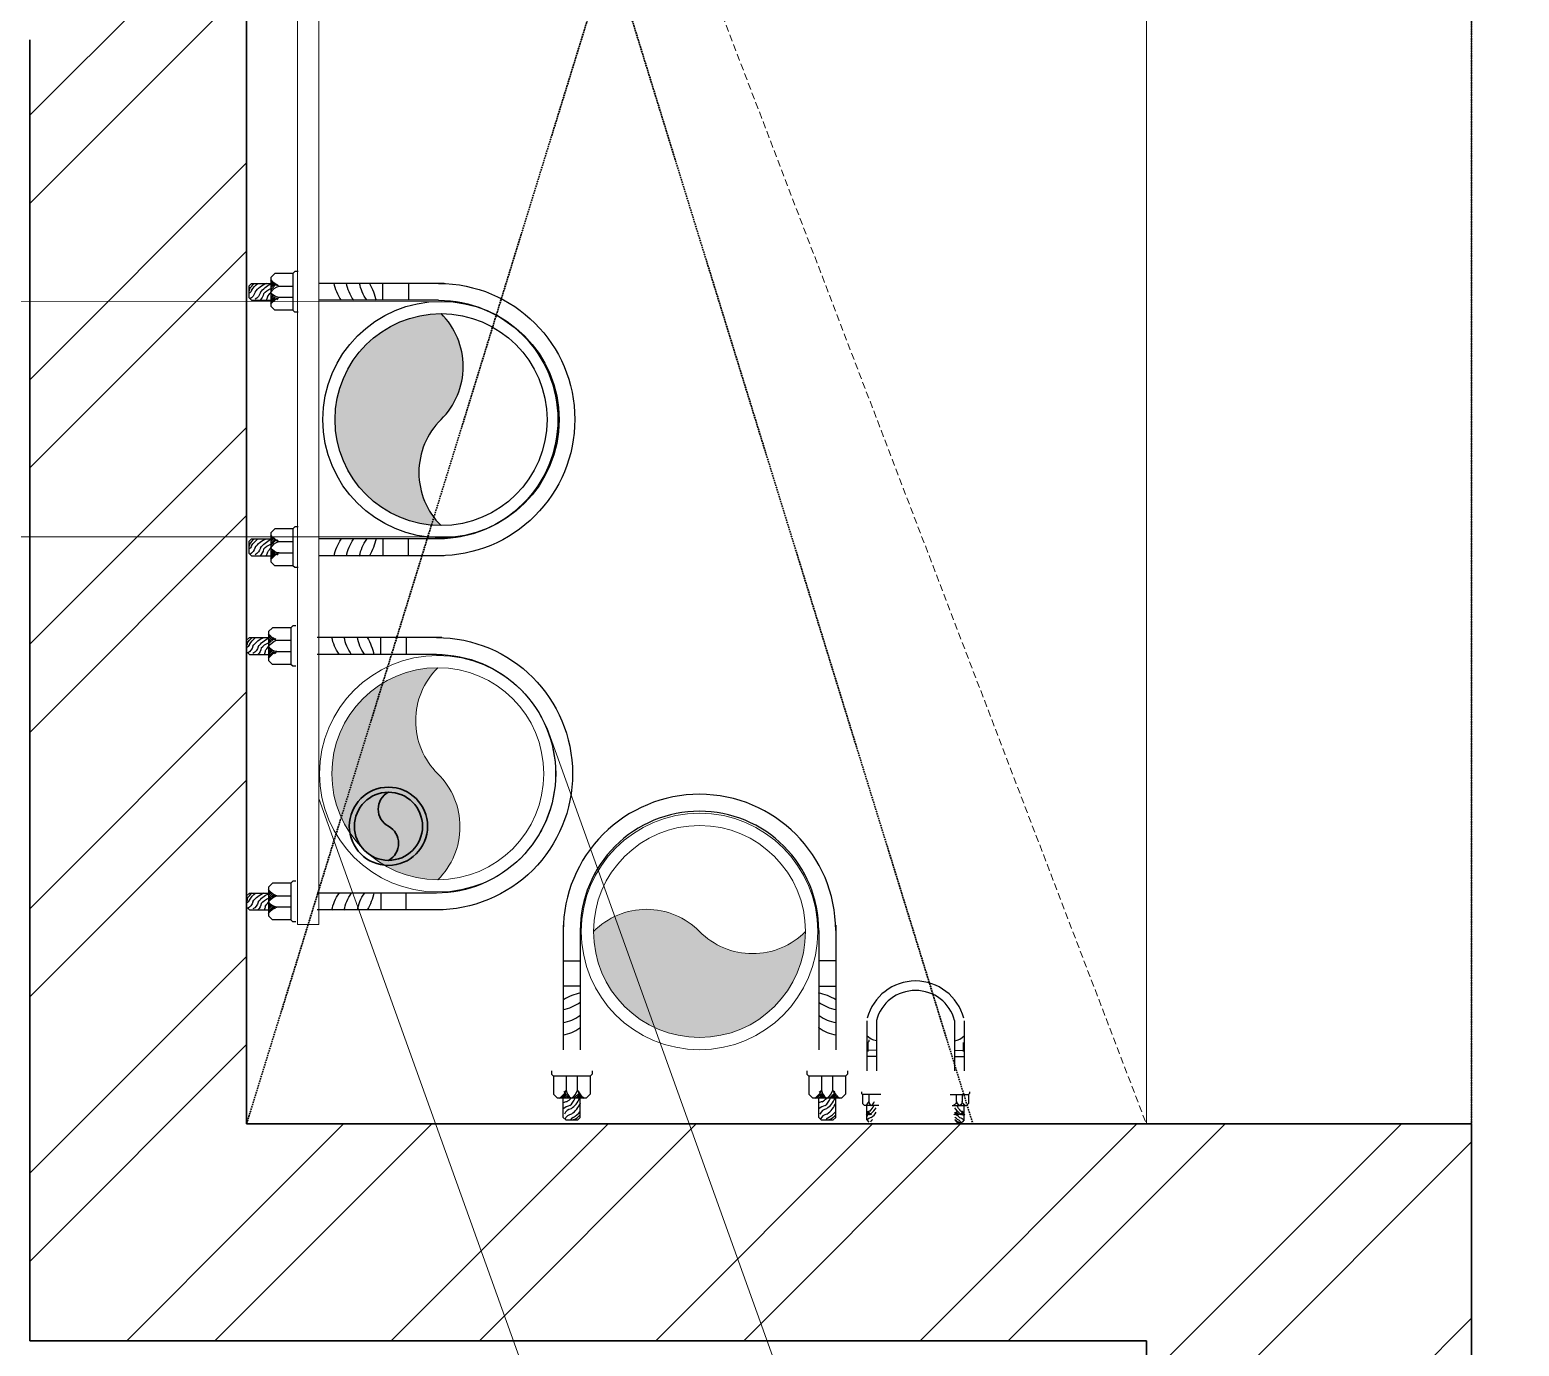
# Model space of a CAD drawing. Header units: millimetres. Extents: x 554 to 29966, y 4404 to 52986.
# Drawn here: x 14545 to 15232, y 20073 to 20680 of the extents above; entities that cross this region are included whole.
import ezdxf

# ---------------------------------------------------------------- set-up
doc = ezdxf.new("R2010")
doc.units = ezdxf.units.MM
for name, pattern in [('DASHED2', [0.375, 0.25, -0.125]), ('HIDDEN', [9.525, 6.35, -3.175]), ('HIDDEN2', [4.7625, 3.175, -1.5875])]:
    doc.linetypes.add(name, pattern=pattern)
for name, color, linetype, lineweight in [('A-VOID-ABOV', 8, 'HIDDEN2', 5), ('CWS', 170, 'Continuous', 30), ('HWSP', 1, 'Continuous', 0), ('PIPE SUPPORT', 24, 'Continuous', 18), ('PP-BEAM', 6, 'DASHED2', 30), ('PP-WALL', 7, 'Continuous', 30), ('RWP', 150, 'Continuous', 18), ('SWP', 1, 'Continuous', 15), ('WALL HATCH', 8, 'Continuous', 0)]:
    doc.layers.add(name, color=color, linetype=linetype, lineweight=lineweight)
doc.layers.add('SH - WWP', color=94, linetype='Continuous', lineweight=0, true_color=0x009e00)
doc.layers.add('SH- WWP', color=92, linetype='Continuous')
doc.styles.add('_MAA_200', font='Arial Narrow.ttf', dxfattribs={"height": 100})
doc.dimstyles.new('COLUMN DIM PLAN', dxfattribs={"dimtxt": 100, "dimasz": 50, "dimexe": 0, "dimexo": 0, "dimgap": 30, "dimtad": 0, "dimdec": 0, "dimdsep": 46, "dimtxsty": '_MAA_200', "dimblk": 'ARCHTICK', "dimcen": 2.5, "dimdle": 50, "dimclrd": 256, "dimclre": 256, "dimclrt": 256, "dimadec": 0, "dimazin": 0, "dimtfac": 1, "dimtdec": 0, "dimtmove": 1, "dimatfit": 3, "dimfxl": 1, "dimlwd": -1, "dimlwe": -1, "dimarcsym": 0})
pattern_1 = [(45, (-2728487.74, 3305291.59), (-60.9879599, 60.9879599), []), (45, (-2728447.08, 3305291.59), (-60.9879599, 60.9879599), [])]

# ---------------------------------------------------------------- blocks, each defined once
blk = doc.blocks.new('y6rty5ytyyt')
at = {"layer": 'CWS', "linetype": 'Continuous'}
blk.add_hatch(color=1, dxfattribs=at).paths.add_polyline_path([(710642.94, 46853.76, -0.598191), (710621.52, 46853.76, -1), (710664.37, 46853.76, 0.598196)])
at = {"layer": 'CWS', "color": 1, "linetype": 'Continuous'}
for radius in [24.6, 21.43]:
    blk.add_circle((710642.94, 46853.76), radius, dxfattribs=at)
for centre, start, end in [((710653.66, 46848.01), 28.2248, 151.7752), ((710632.23, 46859.51), 208.2248, 331.7752)]:
    blk.add_arc(centre, 12.16, start, end, dxfattribs=at)
blk = doc.blocks.new('*X16')
at = {"color": 0}
for p, q in [((113.6, 341.47), (113.72, 341.59)), ((113.73, 341.42), (114.32, 342.01)), ((113.84, 341.35), (114.32, 341.83)), ((113.95, 341.28), (114.32, 341.65)), ((114.05, 341.2), (114.32, 341.48)), ((114.14, 341.12), (114.32, 341.3)), ((114.22, 341.02), (114.32, 341.12)), ((114.29, 340.92), (114.32, 340.95))]:
    blk.add_line(p, q, dxfattribs=at)
blk = doc.blocks.new('HGRHGHYH')
at = {"layer": 'PIPE SUPPORT', "lineweight": -3}
for p, q in [((710620.02, 46857.96), (710620.02, 46834.34)), ((710624.49, 46858.01), (710624.49, 46834.34)), ((710661.4, 46858.01), (710661.4, 46834.34)), ((710665.87, 46857.96), (710665.87, 46834.34)), ((710620.87, 46848.93), (710620.87, 46848.18)), ((710624.49, 46844), (710620.02, 46843.97)), ((710620.87, 46848.18), (710620.4, 46847.71)), ((710620.4, 46847.71), (710620.4, 46843.46)), ((710661.4, 46844), (710665.87, 46843.97)), ((710665.48, 46847.71), (710665.48, 46843.46)), ((710624.49, 46841.1), (710620.02, 46841.1)), ((710661.4, 46841.1), (710665.87, 46841.1)), ((710617.49, 46824.34), (710617.49, 46823.59)), ((710617.49, 46823.59), (710617.89, 46823.18)), ((710626.62, 46823.18), (710617.89, 46823.18)), ((710617.95, 46823.12), (710617.95, 46818.86)), ((710620.91, 46823.18), (710620.91, 46819.82)), ((710659.27, 46823.18), (710667.99, 46823.18)), ((710662.3, 46819.82), (710662.3, 46823.18)), ((710664.97, 46823.18), (710664.97, 46819.82)), ((710667.94, 46823.12), (710667.94, 46818.86)), ((710668.4, 46823.59), (710667.99, 46823.18)), ((710668.4, 46824.34), (710668.4, 46823.59)), ((710617.95, 46818.86), (710618.88, 46817.94)), ((710625.63, 46817.94), (710618.88, 46817.94)), ((710619.97, 46811.16), (710619.97, 46817.93)), ((710660.26, 46817.94), (710667.01, 46817.94)), ((710665.92, 46811.16), (710665.92, 46817.93)), ((710667.94, 46818.86), (710667.01, 46817.94)), ((710619.97, 46811.16), (710620.95, 46810.17)), ((710661.44, 46811.16), (710662.42, 46810.17)), ((710662.42, 46810.17), (710664.94, 46810.17)), ((710665.92, 46811.16), (710664.94, 46810.17))]:
    blk.add_line(p, q, dxfattribs=at)
for radius in [23.56, 19.09]:
    blk.add_arc((710642.94, 46853.13), radius, 14.81788, 165.18212, dxfattribs=at)
at = {"layer": 'PIPE SUPPORT', "lineweight": -3, "extrusion": (0, 0, -1)}
for centre, major_axis, start_param, end_param in [((710626.07, 46857.04), (-6.15, 6.15), 4.109297, 4.696194), ((710659.2, 46820.72), (-2.28, 2.28), 2.631823, 3.390409), ((710668.66, 46821.16), (5.92, 5.92), 2.957247, 3.396313), ((710668.53, 46819.35), (-5.97, 5.97), 4.525575, 4.924237), ((710665.41, 46820.72), (2.28, 2.28), 2.887823, 3.651363), ((710668.69, 46820.32), (4.66, 4.66), 3.071035, 3.556541), ((710662.22, 46820.19), (1.96, 1.96), 0.91268, 1.738241), ((710663.12, 46810.81), (-2.51, 2.51), 1.015994, 1.696008), ((710663.52, 46810.93), (3.18, 3.18), -0.594407, -0.224102), ((710668.07, 46820.72), (2.28, 2.28), 2.892776, 3.651363), ((710668.11, 46819.28), (6.73, 6.73), 2.900565, 3.132661), ((710667.68, 46818.56), (-6.73, 6.73), 4.471361, 4.641313), ((710661.9, 46806), (-3.18, 3.18), 0.97639, 1.167414), ((710662.55, 46809.39), (1.31, 1.31), -0.438162, 0.351946), ((710662.97, 46808.91), (2.51, 2.51), -0.555366, 0.141275)]:
    blk.add_ellipse(centre, major_axis=major_axis, ratio=1, start_param=start_param, end_param=end_param, dxfattribs=at)
at = {"layer": 'PIPE SUPPORT', "lineweight": -3}
for centre, major_axis, start_param, end_param in [((710659.82, 46857.04), (6.15, 6.15), 4.109297, 4.696194), ((710617.81, 46820.72), (-2.28, 2.28), 2.892776, 3.651363), ((710622.36, 46810.93), (-3.18, 3.18), -0.594407, -0.224102), ((710622.77, 46810.81), (2.51, 2.51), 1.015994, 1.696008), ((710623.66, 46820.19), (-1.96, 1.96), 0.91268, 1.738241), ((710617.19, 46820.32), (-4.66, 4.66), 3.071035, 3.556541), ((710617.23, 46821.16), (-5.92, 5.92), 2.957247, 3.396313), ((710620.48, 46820.72), (-2.28, 2.28), 2.887823, 3.651363), ((710617.35, 46819.35), (5.97, 5.97), 4.525575, 4.924237), ((710622.92, 46808.91), (-2.51, 2.51), -0.555366, 0.141275), ((710623.34, 46809.39), (-1.31, 1.31), -0.438162, 0.351946)]:
    blk.add_ellipse(centre, major_axis=major_axis, ratio=1, start_param=start_param, end_param=end_param, dxfattribs=at)
for p, xscale, yscale, zscale, rotation in [((711411.25, 47078.18), -2.31448123615973, 2.314481238238573, 2.314481237439788, 90), ((709871.92, 47078.18), 2.31448123615973, 2.31448123615973, 2.31448123615973, 270), ((709874.64, 47078.18), 2.31448123615973, 2.31448123615973, 2.31448123615973, 270)]:
    blk.add_blockref('*X16', p, dxfattribs=dict(at, xscale=xscale, yscale=yscale, zscale=zscale, rotation=rotation))
blk = doc.blocks.new('A$C393437B3')
at = {"layer": 'RWP', "linetype": 'Continuous'}
blk.add_hatch(color=256, dxfattribs=at).paths.add_polyline_path([(-2, 0, 1), (2, 0, -0.417357), (0, 0, 0.417356)])
for radius in [2.231, 2]:
    blk.add_circle((0, 0), radius, dxfattribs=at)
for centre, start, end in [((-1, -0.989), 44.6929, 135.3071), ((1, 0.989), 224.6929, 315.3071)]:
    blk.add_arc(centre, 1.407, start, end, dxfattribs=at)
blk = doc.blocks.new('*X26')
at = {"color": 0}
for p, q in [((113.6, 341.47), (113.72, 341.59)), ((113.73, 341.42), (114.32, 342.01)), ((113.84, 341.35), (114.32, 341.83)), ((113.95, 341.28), (114.32, 341.65)), ((114.05, 341.2), (114.32, 341.48)), ((114.14, 341.12), (114.32, 341.3)), ((114.22, 341.02), (114.32, 341.12)), ((114.29, 340.92), (114.32, 340.95))]:
    blk.add_line(p, q, dxfattribs=at)
blk = doc.blocks.new('YRTRT')
at = {"layer": 'PIPE SUPPORT', "lineweight": -3}
for p, q in [((96462.338, -13447.574), (96462.391, -13447.521)), ((96462.338, -13447.574), (96462.338, -13447.937)), ((96462.606, -13447.521), (96462.391, -13447.521)), ((96462.658, -13447.574), (96462.606, -13447.521)), ((96462.658, -13447.574), (96462.658, -13447.937)), ((96467.158, -13447.574), (96467.211, -13447.521)), ((96467.158, -13447.574), (96467.158, -13447.937)), ((96467.426, -13447.521), (96467.211, -13447.521)), ((96467.478, -13447.574), (96467.426, -13447.521)), ((96467.478, -13447.574), (96467.478, -13447.937)), ((96462.152, -13448.012), (96462.226, -13447.937)), ((96462.77, -13447.937), (96462.226, -13447.937)), ((96462.844, -13448.012), (96462.77, -13447.937)), ((96466.972, -13448.012), (96467.046, -13447.937)), ((96467.59, -13447.937), (96467.046, -13447.937)), ((96467.664, -13448.012), (96467.59, -13447.937)), ((96462.152, -13448.354), (96462.152, -13448.012)), ((96462.391, -13448.359), (96462.391, -13448.089)), ((96462.606, -13448.088), (96462.606, -13448.359)), ((96462.844, -13448.354), (96462.844, -13448.012)), ((96466.972, -13448.354), (96466.972, -13448.012)), ((96467.211, -13448.359), (96467.211, -13448.089)), ((96467.426, -13448.088), (96467.426, -13448.359)), ((96467.664, -13448.354), (96467.664, -13448.012)), ((96462.115, -13448.392), (96462.152, -13448.354)), ((96462.115, -13448.452), (96462.115, -13448.392)), ((96462.844, -13448.354), (96462.152, -13448.354)), ((96462.882, -13448.392), (96462.844, -13448.354)), ((96462.882, -13448.452), (96462.882, -13448.392)), ((96466.935, -13448.392), (96466.972, -13448.354)), ((96466.935, -13448.452), (96466.935, -13448.392)), ((96467.664, -13448.354), (96466.972, -13448.354)), ((96467.702, -13448.392), (96467.664, -13448.354)), ((96467.702, -13448.452), (96467.702, -13448.392)), ((96462.338, -13451.204), (96462.338, -13448.852)), ((96462.658, -13451.102), (96462.658, -13448.852)), ((96467.158, -13451.102), (96467.158, -13448.852)), ((96467.478, -13451.204), (96467.478, -13448.852)), ((96462.658, -13450.052), (96462.338, -13450.052)), ((96467.158, -13450.052), (96467.478, -13450.052)), ((96462.338, -13450.532), (96462.658, -13450.532)), ((96467.478, -13450.532), (96467.158, -13450.532))]:
    blk.add_line(p, q, dxfattribs=at)
at = {"layer": 'PIPE SUPPORT', "lineweight": -3, "extrusion": (0, 0, -1)}
for centre, major_axis, start_param, end_param in [((96462.528, -13447.555), (0.134, 0.134), 2.586791, 3.465895), ((96462.536, -13447.453), (-0.135, 0.135), 4.157023, 5.034816), ((96462.559, -13447.479), (-0.0705, 0.0705), 4.274227, 5.064335), ((96462.238, -13448.013), (0.32, 0.32), -0.186814, 0.421005), ((96462.594, -13447.297), (0.171, 0.171), 2.547186, 2.73821), ((96462.26, -13448.01), (0.361, 0.361), -0.241028, 0.107921), ((96462.284, -13447.971), (-0.361, 0.361), 1.329768, 1.608854), ((96467.348, -13447.555), (0.134, 0.134), 2.586791, 3.465895), ((96467.356, -13447.453), (-0.135, 0.135), 4.157023, 5.034816), ((96467.379, -13447.479), (-0.0705, 0.0705), 4.274227, 5.064335), ((96467.058, -13448.013), (0.32, 0.32), -0.186814, 0.421005), ((96467.414, -13447.297), (0.171, 0.171), 2.547186, 2.73821), ((96467.08, -13448.01), (-0.361, 0.361), 1.329768, 1.678717), ((96467.104, -13447.971), (-0.361, 0.361), 1.329768, 1.608854), ((96462.141, -13448.161), (-0.184, 0.184), 1.32198, 2.080566), ((96462.507, -13447.561), (0.171, 0.171), 2.547186, 3.12881), ((96462.448, -13447.635), (-0.171, 0.171), 4.117982, 4.401037), ((96462.612, -13448.119), (-0.157, 0.157), 5.625069, 6.45063), ((96462.138, -13448.309), (0.361, 0.361), -0.241028, -0.029997), ((96462.229, -13448.065), (-0.25, 0.25), 1.500239, 1.985745), ((96462.231, -13448.11), (-0.317, 0.317), 1.386451, 1.960581), ((96462.355, -13448.161), (-0.184, 0.184), 1.317026, 2.080566), ((96462.855, -13448.161), (-0.184, 0.184), 5.773415, 6.532002), ((96466.961, -13448.161), (-0.184, 0.184), 1.32198, 2.080566), ((96467.327, -13447.561), (-0.171, 0.171), 4.117982, 4.699606), ((96467.268, -13447.635), (-0.171, 0.171), 4.117982, 4.401037), ((96467.432, -13448.119), (-0.157, 0.157), 5.625069, 6.45063), ((96466.958, -13448.309), (0.361, 0.361), -0.241028, -0.029997), ((96467.049, -13448.065), (-0.25, 0.25), 1.500239, 1.985745), ((96467.051, -13448.11), (-0.317, 0.317), 1.386451, 1.960581), ((96467.175, -13448.161), (-0.184, 0.184), 1.317026, 2.080566), ((96467.675, -13448.161), (0.184, 0.184), 4.202619, 4.961205), ((96462.197, -13449.897), (0.55, 0.55), -0.60927, -0.163266), ((96462.197, -13450.129), (0.55, 0.55), -0.60927, -0.163266), ((96463.206, -13448.49), (-0.674, 0.674), 4.539181, 4.549123), ((96466.61, -13448.49), (0.674, 0.674), 1.734062, 1.744004), ((96467.619, -13449.897), (-0.55, 0.55), 0.163266, 0.60927), ((96467.619, -13450.129), (-0.55, 0.55), 0.163266, 0.60927), ((96462.197, -13450.377), (0.55, 0.55), -0.60927, -0.163266), ((96463.206, -13448.721), (-0.674, 0.674), 4.539181, 4.549123), ((96466.61, -13448.721), (0.674, 0.674), 1.734062, 1.744004), ((96467.619, -13450.377), (-0.55, 0.55), 0.163266, 0.60927), ((96462.878, -13448.887), (-0.748, 0.748), 4.131018, 4.462271), ((96463.206, -13448.97), (-0.674, 0.674), 4.539181, 4.549123), ((96466.938, -13448.887), (0.748, 0.748), 1.820914, 2.152167), ((96466.61, -13448.97), (0.674, 0.674), 1.734062, 1.744004), ((96464.908, -13451.102), (1.817, 1.817), 2.356194, 3.926991), ((96464.908, -13451.102), (1.591, 1.591), 2.356194, 3.926991), ((96464.908, -13451.102), (-1.591, 1.591), 2.356194, 3.926991), ((96464.908, -13451.102), (1.817, 1.817), 0.785398, 2.356194)]:
    blk.add_ellipse(centre, major_axis=major_axis, ratio=1, start_param=start_param, end_param=end_param, dxfattribs=at)
at = {"layer": 'PIPE SUPPORT', "lineweight": -3, "xscale": 0.1862546401715415, "yscale": 0.1862546401715415, "zscale": 0.1862546401715415, "rotation": 90}
for p in [(96525.971, -13469.23), (96526.239, -13469.229), (96530.791, -13469.23), (96531.059, -13469.229)]:
    blk.add_blockref('*X26', p, dxfattribs=at)
blk = doc.blocks.new('_ArchTick')
at = {"color": 0, "linetype": 'ByBlock', "const_width": 0.15}
blk.add_lwpolyline([(-0.5, -0.5), (0.5, 0.5)], dxfattribs=at)
blk = doc.blocks.new('*X19')
at = {"color": 0}
for p, q in [((113.6, 341.47), (113.72, 341.59)), ((113.73, 341.42), (114.32, 342.01)), ((113.84, 341.35), (114.32, 341.83)), ((113.95, 341.28), (114.32, 341.65)), ((114.05, 341.2), (114.32, 341.48)), ((114.14, 341.12), (114.32, 341.3)), ((114.22, 341.02), (114.32, 341.12)), ((114.29, 340.92), (114.32, 340.95))]:
    blk.add_line(p, q, dxfattribs=at)
blk = doc.blocks.new('MNBMBM')
at = {"layer": 'PIPE SUPPORT', "lineweight": -3}
for p, q in [((96481.193, -13447.574), (96481.246, -13447.521)), ((96481.193, -13447.574), (96481.193, -13447.937)), ((96481.246, -13447.521), (96481.461, -13447.521)), ((96481.513, -13447.574), (96481.461, -13447.521)), ((96481.513, -13447.574), (96481.513, -13447.937)), ((96486.013, -13447.574), (96486.066, -13447.521)), ((96486.013, -13447.574), (96486.013, -13447.937)), ((96486.066, -13447.521), (96486.281, -13447.521)), ((96486.333, -13447.574), (96486.281, -13447.521)), ((96486.333, -13447.574), (96486.333, -13447.937)), ((96481.007, -13448.012), (96481.082, -13447.937)), ((96481.082, -13447.937), (96481.625, -13447.937)), ((96481.7, -13448.012), (96481.625, -13447.937)), ((96485.827, -13448.012), (96485.902, -13447.937)), ((96485.902, -13447.937), (96486.445, -13447.937)), ((96486.52, -13448.012), (96486.445, -13447.937)), ((96481.007, -13448.354), (96481.007, -13448.012)), ((96481.246, -13448.088), (96481.246, -13448.359)), ((96481.461, -13448.359), (96481.461, -13448.089)), ((96481.7, -13448.354), (96481.7, -13448.012)), ((96485.827, -13448.354), (96485.827, -13448.012)), ((96486.066, -13448.088), (96486.066, -13448.359)), ((96486.281, -13448.359), (96486.281, -13448.089)), ((96486.52, -13448.354), (96486.52, -13448.012)), ((96480.969, -13448.392), (96481.007, -13448.354)), ((96480.969, -13448.452), (96480.969, -13448.392)), ((96481.007, -13448.354), (96481.7, -13448.354)), ((96481.737, -13448.392), (96481.7, -13448.354)), ((96481.737, -13448.452), (96481.737, -13448.392)), ((96485.789, -13448.392), (96485.827, -13448.354)), ((96485.789, -13448.452), (96485.789, -13448.392)), ((96485.827, -13448.354), (96486.52, -13448.354)), ((96486.557, -13448.392), (96486.52, -13448.354)), ((96486.557, -13448.452), (96486.557, -13448.392)), ((96481.193, -13451.204), (96481.193, -13448.852)), ((96481.513, -13451.102), (96481.513, -13448.852)), ((96486.013, -13451.102), (96486.013, -13448.852)), ((96486.333, -13451.204), (96486.333, -13448.852)), ((96481.513, -13450.052), (96481.193, -13450.052)), ((96486.013, -13450.052), (96486.333, -13450.052)), ((96481.193, -13450.532), (96481.513, -13450.532)), ((96486.333, -13450.532), (96486.013, -13450.532))]:
    blk.add_line(p, q, dxfattribs=at)
for centre, major_axis, start_param, end_param in [((96481.614, -13448.013), (-0.32, 0.32), -0.186814, 0.421005), ((96481.568, -13447.971), (0.361, 0.361), 1.329768, 1.608854), ((96481.591, -13448.01), (0.361, 0.361), 1.329768, 1.678717), ((96481.258, -13447.297), (-0.171, 0.171), 2.547186, 2.73821), ((96481.293, -13447.479), (0.0705, 0.0705), 4.274227, 5.064335), ((96481.315, -13447.453), (0.135, 0.135), 4.157023, 5.034816), ((96481.323, -13447.555), (-0.134, 0.134), 2.586791, 3.465895), ((96486.434, -13448.013), (-0.32, 0.32), -0.186814, 0.421005), ((96486.388, -13447.971), (0.361, 0.361), 1.329768, 1.608854), ((96486.411, -13448.01), (-0.361, 0.361), -0.241028, 0.107921), ((96486.078, -13447.297), (-0.171, 0.171), 2.547186, 2.73821), ((96486.113, -13447.479), (0.0705, 0.0705), 4.274227, 5.064335), ((96486.135, -13447.453), (0.135, 0.135), 4.157023, 5.034816), ((96486.143, -13447.555), (-0.134, 0.134), 2.586791, 3.465895), ((96480.996, -13448.161), (-0.184, 0.184), 4.202619, 4.961205), ((96481.62, -13448.11), (0.317, 0.317), 1.386451, 1.960581), ((96481.496, -13448.161), (0.184, 0.184), 1.317026, 2.080566), ((96481.622, -13448.065), (0.25, 0.25), 1.500239, 1.985745), ((96481.713, -13448.309), (-0.361, 0.361), -0.241028, -0.029997), ((96481.24, -13448.119), (0.157, 0.157), 5.625069, 6.45063), ((96481.345, -13447.561), (0.171, 0.171), 4.117982, 4.699606), ((96481.403, -13447.635), (0.171, 0.171), 4.117982, 4.401037), ((96481.71, -13448.161), (0.184, 0.184), 1.32198, 2.080566), ((96485.816, -13448.161), (0.184, 0.184), 5.773415, 6.532002), ((96486.44, -13448.11), (0.317, 0.317), 1.386451, 1.960581), ((96486.316, -13448.161), (0.184, 0.184), 1.317026, 2.080566), ((96486.442, -13448.065), (0.25, 0.25), 1.500239, 1.985745), ((96486.533, -13448.309), (-0.361, 0.361), -0.241028, -0.029997), ((96486.06, -13448.119), (0.157, 0.157), 5.625069, 6.45063), ((96486.165, -13447.561), (-0.171, 0.171), 2.547186, 3.12881), ((96486.223, -13447.635), (0.171, 0.171), 4.117982, 4.401037), ((96486.53, -13448.161), (0.184, 0.184), 1.32198, 2.080566), ((96481.052, -13449.897), (0.55, 0.55), 0.163266, 0.60927), ((96481.052, -13450.129), (0.55, 0.55), 0.163266, 0.60927), ((96482.061, -13448.49), (-0.674, 0.674), 1.734062, 1.744004), ((96485.465, -13448.49), (0.674, 0.674), 4.539181, 4.549123), ((96486.474, -13449.897), (-0.55, 0.55), -0.60927, -0.163266), ((96486.474, -13450.129), (-0.55, 0.55), -0.60927, -0.163266), ((96481.052, -13450.377), (0.55, 0.55), 0.163266, 0.60927), ((96482.061, -13448.721), (-0.674, 0.674), 1.734062, 1.744004), ((96485.465, -13448.721), (0.674, 0.674), 4.539181, 4.549123), ((96486.474, -13450.377), (-0.55, 0.55), -0.60927, -0.163266), ((96481.733, -13448.887), (-0.748, 0.748), 1.820914, 2.152167), ((96482.061, -13448.97), (-0.674, 0.674), 1.734062, 1.744004), ((96485.793, -13448.887), (0.748, 0.748), 4.131018, 4.462271), ((96485.465, -13448.97), (0.674, 0.674), 4.539181, 4.549123), ((96483.763, -13451.102), (-1.817, 1.817), 0.785398, 2.356194), ((96483.763, -13451.102), (1.591, 1.591), 2.356194, 3.926991), ((96483.763, -13451.102), (-1.591, 1.591), 2.356194, 3.926991), ((96483.763, -13451.102), (-1.817, 1.817), 2.356194, 3.926991)]:
    blk.add_ellipse(centre, major_axis=major_axis, ratio=1, start_param=start_param, end_param=end_param, dxfattribs=at)
at = {"layer": 'PIPE SUPPORT', "lineweight": -3, "extrusion": (0, 0, -1), "xscale": 0.1862546401715415, "yscale": 0.1862546401715415, "zscale": -0.1862546400003328, "rotation": 90}
for p in [(-96417.612, -13469.229), (-96417.88, -13469.23), (-96422.432, -13469.229), (-96422.7, -13469.23)]:
    blk.add_blockref('*X19', p, dxfattribs=at)
blk = doc.blocks.new('A$C3BC90C2D')
at = {"layer": 'SH- WWP', "linetype": 'Continuous'}
blk.add_hatch(color=256, dxfattribs=at).paths.add_polyline_path([(-2, 0, 1), (2, 0, -0.417357), (0, 0, 0.417356)])
for radius in [2.231, 2]:
    blk.add_circle((0, 0), radius, dxfattribs=at)
for centre, start, end in [((-1, -0.989), 44.6929, 135.3071), ((1, 0.989), 224.6929, 315.3071)]:
    blk.add_arc(centre, 1.407, start, end, dxfattribs=at)
blk = doc.blocks.new('OIUUYIU')
at = {"layer": 'PIPE SUPPORT', "lineweight": -3}
for p, q in [((96471.432, -13447.574), (96471.485, -13447.521)), ((96471.432, -13447.574), (96471.432, -13447.937)), ((96471.7, -13447.521), (96471.485, -13447.521)), ((96471.752, -13447.574), (96471.7, -13447.521)), ((96471.752, -13447.574), (96471.752, -13447.937)), ((96476.252, -13447.574), (96476.305, -13447.521)), ((96476.252, -13447.574), (96476.252, -13447.937)), ((96476.52, -13447.521), (96476.305, -13447.521)), ((96476.572, -13447.574), (96476.52, -13447.521)), ((96476.572, -13447.574), (96476.572, -13447.937)), ((96471.246, -13448.012), (96471.32, -13447.937)), ((96471.864, -13447.937), (96471.32, -13447.937)), ((96471.938, -13448.012), (96471.864, -13447.937)), ((96476.066, -13448.012), (96476.14, -13447.937)), ((96476.684, -13447.937), (96476.14, -13447.937)), ((96476.758, -13448.012), (96476.684, -13447.937)), ((96471.246, -13448.354), (96471.246, -13448.012)), ((96471.484, -13448.359), (96471.484, -13448.089)), ((96471.7, -13448.088), (96471.7, -13448.359)), ((96471.938, -13448.354), (96471.938, -13448.012)), ((96476.066, -13448.354), (96476.066, -13448.012)), ((96476.304, -13448.359), (96476.304, -13448.089)), ((96476.52, -13448.088), (96476.52, -13448.359)), ((96476.758, -13448.354), (96476.758, -13448.012)), ((96471.209, -13448.392), (96471.246, -13448.354)), ((96471.209, -13448.452), (96471.209, -13448.392)), ((96471.938, -13448.354), (96471.246, -13448.354)), ((96471.976, -13448.392), (96471.938, -13448.354)), ((96471.976, -13448.452), (96471.976, -13448.392)), ((96476.029, -13448.392), (96476.066, -13448.354)), ((96476.029, -13448.452), (96476.029, -13448.392)), ((96476.758, -13448.354), (96476.066, -13448.354)), ((96476.796, -13448.392), (96476.758, -13448.354)), ((96476.796, -13448.452), (96476.796, -13448.392)), ((96471.432, -13451.204), (96471.432, -13448.852)), ((96471.752, -13451.102), (96471.752, -13448.852)), ((96476.252, -13451.102), (96476.252, -13448.852)), ((96476.572, -13451.204), (96476.572, -13448.852)), ((96471.752, -13450.052), (96471.432, -13450.052)), ((96476.252, -13450.052), (96476.572, -13450.052)), ((96471.432, -13450.532), (96471.752, -13450.532)), ((96476.572, -13450.532), (96476.252, -13450.532))]:
    blk.add_line(p, q, dxfattribs=at)
at = {"layer": 'PIPE SUPPORT', "lineweight": -3, "extrusion": (0, 0, -1)}
for centre, major_axis, start_param, end_param in [((96471.622, -13447.555), (0.134, 0.134), 2.586791, 3.465895), ((96471.63, -13447.453), (-0.135, 0.135), 4.157023, 5.034816), ((96471.653, -13447.479), (-0.0705, 0.0705), 4.274227, 5.064335), ((96471.332, -13448.013), (0.32, 0.32), -0.186814, 0.421005), ((96471.688, -13447.297), (0.171, 0.171), 2.547186, 2.73821), ((96471.354, -13448.01), (0.361, 0.361), -0.241028, 0.107921), ((96471.378, -13447.971), (-0.361, 0.361), 1.329768, 1.608854), ((96476.442, -13447.555), (0.134, 0.134), 2.586791, 3.465895), ((96476.45, -13447.453), (-0.135, 0.135), 4.157023, 5.034816), ((96476.473, -13447.479), (-0.0705, 0.0705), 4.274227, 5.064335), ((96476.152, -13448.013), (0.32, 0.32), -0.186814, 0.421005), ((96476.508, -13447.297), (0.171, 0.171), 2.547186, 2.73821), ((96476.174, -13448.01), (-0.361, 0.361), 1.329768, 1.678717), ((96476.198, -13447.971), (-0.361, 0.361), 1.329768, 1.608854), ((96471.235, -13448.161), (-0.184, 0.184), 1.32198, 2.080566), ((96471.601, -13447.561), (0.171, 0.171), 2.547186, 3.12881), ((96471.542, -13447.635), (-0.171, 0.171), 4.117982, 4.401037), ((96471.706, -13448.119), (-0.157, 0.157), 5.625069, 6.45063), ((96471.232, -13448.309), (0.361, 0.361), -0.241028, -0.029997), ((96471.323, -13448.065), (-0.25, 0.25), 1.500239, 1.985745), ((96471.325, -13448.11), (-0.317, 0.317), 1.386451, 1.960581), ((96471.449, -13448.161), (-0.184, 0.184), 1.317026, 2.080566), ((96471.949, -13448.161), (-0.184, 0.184), 5.773415, 6.532002), ((96476.055, -13448.161), (-0.184, 0.184), 1.32198, 2.080566), ((96476.421, -13447.561), (-0.171, 0.171), 4.117982, 4.699606), ((96476.362, -13447.635), (-0.171, 0.171), 4.117982, 4.401037), ((96476.526, -13448.119), (-0.157, 0.157), 5.625069, 6.45063), ((96476.052, -13448.309), (0.361, 0.361), -0.241028, -0.029997), ((96476.143, -13448.065), (-0.25, 0.25), 1.500239, 1.985745), ((96476.145, -13448.11), (-0.317, 0.317), 1.386451, 1.960581), ((96476.269, -13448.161), (-0.184, 0.184), 1.317026, 2.080566), ((96476.769, -13448.161), (0.184, 0.184), 4.202619, 4.961205), ((96471.291, -13449.897), (0.55, 0.55), -0.60927, -0.163266), ((96471.291, -13450.129), (0.55, 0.55), -0.60927, -0.163266), ((96472.3, -13448.49), (-0.674, 0.674), 4.539181, 4.549123), ((96475.704, -13448.49), (0.674, 0.674), 1.734062, 1.744004), ((96476.713, -13449.897), (-0.55, 0.55), 0.163266, 0.60927), ((96476.713, -13450.129), (-0.55, 0.55), 0.163266, 0.60927), ((96471.291, -13450.377), (0.55, 0.55), -0.60927, -0.163266), ((96472.3, -13448.721), (-0.674, 0.674), 4.539181, 4.549123), ((96475.704, -13448.721), (0.674, 0.674), 1.734062, 1.744004), ((96476.713, -13450.377), (-0.55, 0.55), 0.163266, 0.60927), ((96471.972, -13448.887), (-0.748, 0.748), 4.131018, 4.462271), ((96472.3, -13448.97), (-0.674, 0.674), 4.539181, 4.549123), ((96476.032, -13448.887), (0.748, 0.748), 1.820914, 2.152167), ((96475.704, -13448.97), (0.674, 0.674), 1.734062, 1.744004), ((96474.002, -13451.102), (1.817, 1.817), 2.356194, 3.926991), ((96474.002, -13451.102), (1.591, 1.591), 2.356194, 3.926991), ((96474.002, -13451.102), (-1.591, 1.591), 2.356194, 3.926991), ((96474.002, -13451.102), (1.817, 1.817), 0.785398, 2.356194)]:
    blk.add_ellipse(centre, major_axis=major_axis, ratio=1, start_param=start_param, end_param=end_param, dxfattribs=at)
at = {"layer": 'PIPE SUPPORT', "lineweight": -3, "xscale": 0.1862546401715415, "yscale": 0.1862546401715415, "zscale": 0.1862546401715415, "rotation": 90}
for p in [(96535.079, -13469.23), (96535.304, -13469.229), (96539.885, -13469.23), (96540.153, -13469.229)]:
    blk.add_blockref('*X19', p, dxfattribs=at)
blk = doc.blocks.new('A$C2CAE21CB')
at = {"layer": 'SWP', "linetype": 'Continuous'}
blk.add_hatch(color=256, dxfattribs=at).paths.add_polyline_path([(-2, 0, 1), (2, 0, -0.417357), (0, 0, 0.417357)])
for radius in [2.231, 2]:
    blk.add_circle((0, 0), radius, dxfattribs=at)
for centre, start, end in [((-1, -0.989), 44.6929, 135.3071), ((1, 0.989), 224.6929, 315.3071)]:
    blk.add_arc(centre, 1.407, start, end, dxfattribs=at)

msp = doc.modelspace()

# ---------------------------------------------------------------- hatches: boundary and pattern name
at = {"layer": 'WALL HATCH'}
h = msp.add_hatch(dxfattribs=at)
h.set_pattern_fill('ANSI32', color=256, scale=230, style=0)
h.set_pattern_definition(pattern_1)
h.paths.add_polyline_path([(14545.43, 20075.58), (14645.43, 20075.58), (14645.43, 21260.58), (14545.43, 21260.58)])
h = msp.add_hatch(dxfattribs=at)
h.set_pattern_fill('ANSI32', color=256, scale=230, style=0)
h.set_pattern_definition(pattern_1)
h.paths.add_polyline_path([(14245.43, 18525.58), (15211.14, 18525.58), (15211.14, 18425.58), (14245.43, 18425.58)])
h.paths.add_polyline_path([(15210.43, 20175.58), (15060.43, 20175.58), (15060.43, 18525.58), (15210.43, 18525.58)])
h = msp.add_hatch(dxfattribs=at)
h.set_pattern_fill('ANSI32', color=256, scale=230, style=0)
h.set_pattern_definition(pattern_1)
h.paths.add_polyline_path([(14645.43, 20175.58), (15060.43, 20175.58), (15060.43, 20075.58), (14645.43, 20075.58)])

# ---------------------------------------------------------------- linework, layer by layer
at = {"layer": 'A-VOID-ABOV', "linetype": 'HIDDEN', "lineweight": 15, "ltscale": 0.5}
msp.add_line((14645.43, 21260.58), (15060.43, 20175.58), dxfattribs=at)
at = {"layer": 'PIPE SUPPORT', "linetype": 'ByBlock'}
msp.add_lwpolyline([(14668.96, 20267.59), (14668.96, 21259.24), (14678.73, 21259.24), (14678.73, 20267.59)], close=True, dxfattribs=at)
at = {"layer": 'PP-BEAM', "lineweight": 30, "ltscale": 3}
for p, q in [((15210.43, 10460.58), (15210.43, 24090.58)), ((14645.43, 20175.58), (14980.43, 21260.58)), ((14645.43, 21260.58), (14980.43, 20175.58))]:
    msp.add_line(p, q, dxfattribs=at)
at = {"layer": 'PP-WALL', "ltscale": 0.6}
for p, q in [((14645.43, 20175.58), (14645.43, 21260.58)), ((14545.43, 20075.58), (14545.43, 20675.58)), ((15210.43, 20175.58), (14645.43, 20175.58)), ((15210.43, 18425.58), (15210.43, 20175.58)), ((15060.43, 20075.58), (14545.43, 20075.58)), ((15060.43, 18525.58), (15060.43, 20075.58))]:
    msp.add_line(p, q, dxfattribs=at)
at = {"layer": 'PP-WALL', "color": 5, "lineweight": 15, "ltscale": 0.6}
for p, q in [((15060.43, 20175.58), (15060.43, 21260.58)), ((15210.43, 20175.58), (15210.43, 21260.58))]:
    msp.add_line(p, q, dxfattribs=at)
at = {"layer": 'SH - WWP'}
for p, q in [((13637.75, 20556.32), (14739.46, 20554.77)), ((13637.79, 20446.32), (14744.04, 20446.32))]:
    msp.add_line(p, q, dxfattribs=at)
at = {"layer": 'SWP', "linetype": 'Continuous'}
for p, q in [((14783.99, 20358.02), (15003.49, 19746.87)), ((14678.73, 20325.65), (14899.96, 19709.68))]:
    msp.add_line(p, q, dxfattribs=at)

# ---------------------------------------------------------------- block references
at = {"layer": 'HWSP', "xscale": 0.7333333326323778, "yscale": 0.7333333326323778, "zscale": 0.7333333326323778, "rotation": 270}
msp.add_blockref('y6rty5ytyyt', (-19648.57, 541450.99), dxfattribs=at)
at = {"layer": 'PIPE SUPPORT'}
for name, p, xscale, yscale, zscale, rotation in [('MNBMBM', (-314070.72, 2378992.39), -24.44444442107853, 24.44444442107853, 24.44444442107853, 89.99999999999989), ('OIUUYIU', (-314071.75, -2337916.32), 24.44444442107853, 24.44444442107853, 24.44444442107853, 89.99999999999999), ('YRTRT', (-2343176.75, -308539.95), -24.44444442107853, 24.44444442107853, 24.44444442107853, 179.9999999999999), ('HGRHGHYH', (-679896.93, -25593.51), 0.97777777684317, 0.97777777684317, 0.97777777684317, 360)]:
    msp.add_blockref(name, p, dxfattribs=dict(at, xscale=xscale, yscale=yscale, zscale=zscale, rotation=rotation))
at = {"layer": 'RWP', "linetype": 'Continuous', "xscale": 24.44444442107853, "yscale": 24.44444442107853, "zscale": 24.44444442107853, "rotation": 360}
msp.add_blockref('A$C393437B3', (14854.34, 20264.32), dxfattribs=at)
at = {"layer": 'SH - WWP', "xscale": 24.44444442107853, "yscale": 24.44444442107853, "zscale": 24.44444442107853, "rotation": 270}
msp.add_blockref('A$C3BC90C2D', (14735.11, 20500.4), dxfattribs=at)
at = {"layer": 'SWP', "linetype": 'Continuous', "xscale": -24.44444442107853, "yscale": 24.44444442107853, "zscale": 24.44444442107853, "rotation": 270}
msp.add_blockref('A$C2CAE21CB', (14733.63, 20337.07), dxfattribs=at)

# ---------------------------------------------------------------- leaders
at = {"layer": 'SWP', "linetype": 'Continuous'}
msp.add_leader([(15152.68, 19775.49), (15434.38, 20160.7), (16090.51, 20160.7)], dimstyle='COLUMN DIM PLAN', override={"dimgap": 30, "dimtad": 0, "dimfxl": 5, "dimarcsym": 2}, dxfattribs=at)

doc.saveas('drawing.dxf')
